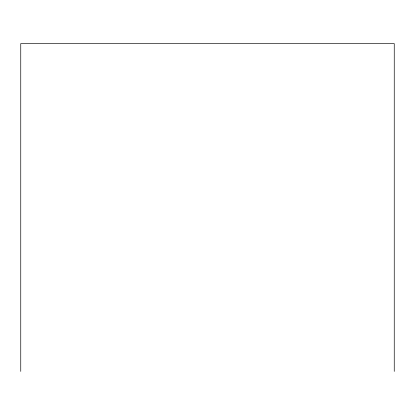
<?xml version="1.0" encoding="UTF-8"?>
<svg xmlns="http://www.w3.org/2000/svg" width="415" height="415" viewBox="0 0 415 415"><rect width="100%" height="100%" fill="white"/><g stroke="black" fill="none" stroke-linecap="round" stroke-linejoin="round"><path stroke-width="0.62" d="M394.25 371.404L394.25 43.596L20.75 43.596L20.75 371.404"/></g></svg>
